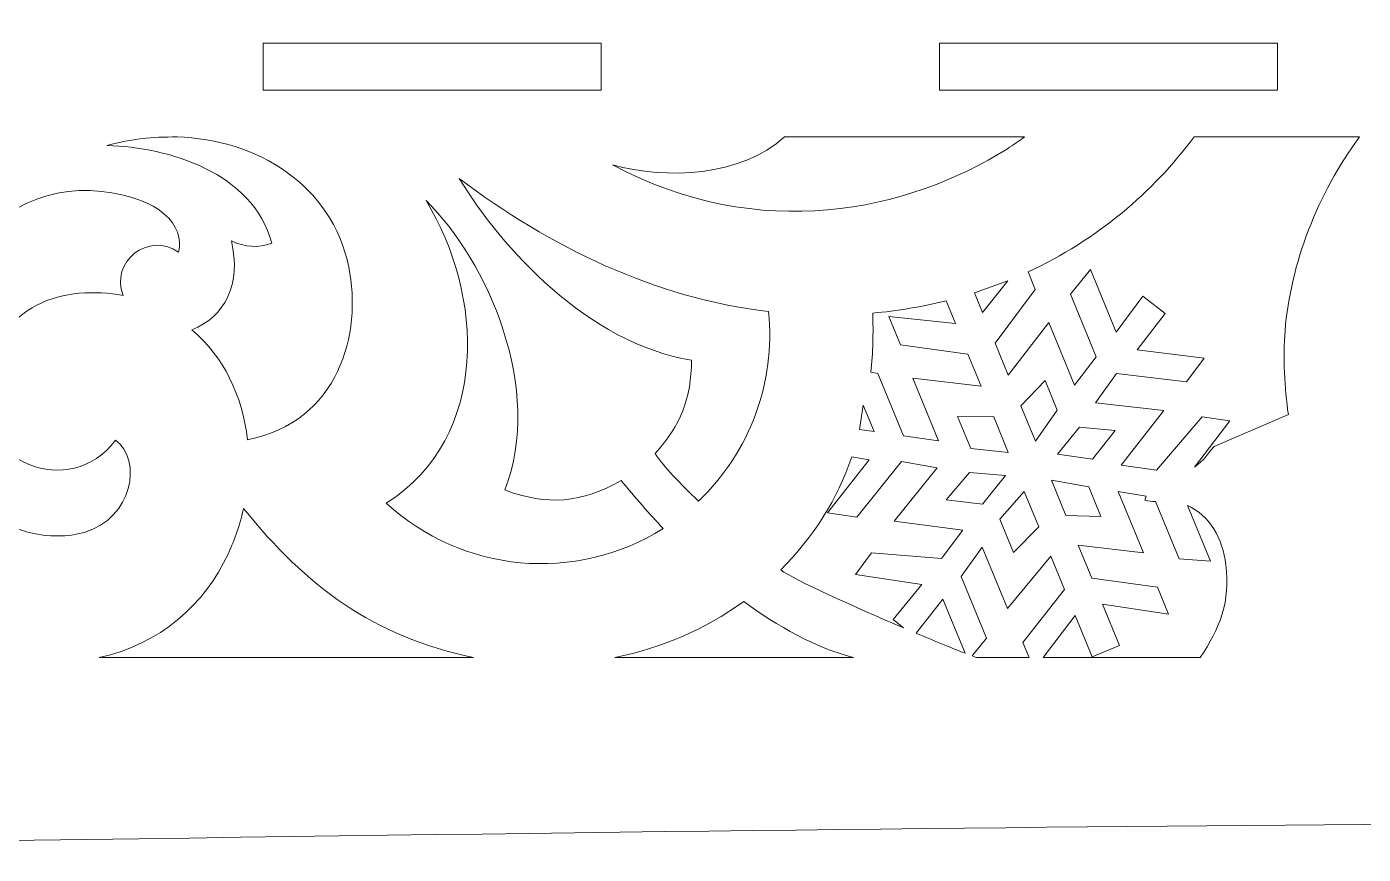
# Model space of a CAD drawing. Header units: centimetres. Extents: x -26.8 to 35.6, y -16.5 to 21.6.
# Drawn here: x 14.44 to 22.99, y -16.5 to -11.21 of the extents above; entities that cross this region are included whole.
import ezdxf

# ---------------------------------------------------------------- set-up
doc = ezdxf.new("R2010")
doc.units = ezdxf.units.CM
doc.header["$MEASUREMENT"] = 0
doc.layers.add('layer 1', color=7, linetype='Continuous')

msp = doc.modelspace()

# ---------------------------------------------------------------- linework, layer by layer
at = {"layer": 'layer 1', "color": 142, "lineweight": 9}
for points, knots in [([(4.84642, -4.8009), (4.84642, -4.8009), (4.84642, -5.23277), (4.84642, -5.23277), (4.84642, -5.23277), (4.1552, -5.89068), (3.75443, -6.55024), (3.58727, -7.25544), (3.58727, -7.25544), (3.35463, -8.23695), (3.58374, -9.24849), (4.11962, -10.42192), (4.11962, -10.42192), (4.17971, -10.55349), (4.2239, -10.67525), (4.25414, -10.78747), (4.25414, -10.78747), (4.25414, -10.78747), (4.10027, -10.98792), (4.10027, -10.98792), (4.10027, -10.98792), (4.10027, -10.98792), (3.92292, -11.0145), (3.92292, -11.0145), (3.92292, -11.0145), (3.92292, -11.0145), (4.08626, -10.7936), (4.08626, -10.7936), (4.08626, -10.7936), (4.08626, -10.7936), (4.01551, -10.73665), (4.01551, -10.73665), (4.01551, -10.73665), (4.01551, -10.73665), (3.79522, -11.0283), (3.79522, -11.0283), (3.79522, -11.0283), (3.76733, -10.96115), (3.75592, -10.92126), (3.66855, -10.86507), (3.66855, -10.86507), (3.66855, -10.86507), (4.00325, -10.72605), (4.00325, -10.72605), (4.00325, -10.72605), (4.00325, -10.72605), (3.96989, -10.64571), (3.96989, -10.64571), (3.96989, -10.64571), (3.96989, -10.64571), (3.71747, -10.74663), (3.71747, -10.74663), (3.71747, -10.74663), (3.71747, -10.74663), (3.78791, -10.5761), (3.78791, -10.5761), (3.78791, -10.5761), (3.78791, -10.5761), (4.04228, -10.47044), (4.04228, -10.47044), (4.04228, -10.47044), (4.04228, -10.47044), (4.00223, -10.39289), (4.00223, -10.39289), (4.00223, -10.39289), (4.00223, -10.39289), (3.83683, -10.45767), (3.83683, -10.45767), (3.83683, -10.45767), (3.83683, -10.45767), (3.89162, -10.32502), (3.89162, -10.32502), (3.89162, -10.32502), (3.89162, -10.32502), (3.81109, -10.29176), (3.81109, -10.29176), (3.81109, -10.29176), (3.81109, -10.29176), (3.75629, -10.4244), (3.75629, -10.4244), (3.75629, -10.4244), (3.75629, -10.4244), (3.68483, -10.26179), (3.68483, -10.26179), (3.68483, -10.26179), (3.68483, -10.26179), (3.60172, -10.28846), (3.60172, -10.28846), (3.60172, -10.28846), (3.60172, -10.28846), (3.70738, -10.54283), (3.70738, -10.54283), (3.70738, -10.54283), (3.70738, -10.54283), (3.63694, -10.71337), (3.63694, -10.71337), (3.63694, -10.71337), (3.63694, -10.71337), (3.52932, -10.46374), (3.52932, -10.46374), (3.52932, -10.46374), (3.52932, -10.46374), (3.449, -10.4971), (3.449, -10.4971), (3.449, -10.4971), (3.449, -10.4971), (3.58802, -10.8318), (3.58802, -10.8318), (3.58802, -10.8318), (3.58802, -10.8318), (3.57185, -10.83067), (3.57185, -10.83067), (3.57185, -10.83067), (3.50793, -10.81536), (3.44501, -10.82449), (3.38308, -10.85807), (3.38308, -10.85807), (3.38308, -10.85807), (3.42809, -10.49401), (3.42809, -10.49401), (3.42809, -10.49401), (3.42809, -10.49401), (3.33777, -10.48443), (3.33777, -10.48443), (3.33777, -10.48443), (3.33777, -10.48443), (3.30233, -10.75817), (3.30233, -10.75817), (3.30233, -10.75817), (3.30233, -10.75817), (3.1907, -10.61223), (3.1907, -10.61223), (3.1907, -10.61223), (3.1907, -10.61223), (3.23087, -10.34046), (3.23087, -10.34046), (3.23087, -10.34046), (3.23087, -10.34046), (3.14251, -10.32615), (3.14251, -10.32615), (3.14251, -10.32615), (3.14251, -10.32615), (3.11666, -10.50957), (3.11666, -10.50957), (3.11666, -10.50957), (3.11666, -10.50957), (3.02563, -10.39432), (3.02563, -10.39432), (3.02563, -10.39432), (3.02563, -10.39432), (2.95838, -10.44972), (2.95838, -10.44972), (2.95838, -10.44972), (2.95838, -10.44972), (3.04467, -10.563), (3.04467, -10.563), (3.04467, -10.563), (3.04467, -10.563), (2.86126, -10.53717), (2.86126, -10.53717), (2.86126, -10.53717), (2.86126, -10.53717), (2.85642, -10.62943), (2.85642, -10.62943), (2.85642, -10.62943), (2.85642, -10.62943), (3.11872, -10.66568), (3.11872, -10.66568), (3.11872, -10.66568), (3.11872, -10.66568), (3.23705, -10.80884), (3.23705, -10.80884), (3.23705, -10.80884), (3.23705, -10.80884), (2.96137, -10.77814), (2.96137, -10.77814), (2.96137, -10.77814), (2.96137, -10.77814), (2.95373, -10.86372), (2.95373, -10.86372), (2.95373, -10.86372), (2.95373, -10.86372), (3.31109, -10.91151), (3.31109, -10.91151), (3.31109, -10.91151), (3.29802, -10.94313), (3.26762, -10.95003), (3.25301, -10.99843), (3.25301, -10.99843), (3.25301, -10.99843), (3.23282, -11.101), (3.23282, -11.101), (3.23282, -11.101), (3.23282, -11.101), (2.94591, -10.88268), (2.94591, -10.88268), (2.94591, -10.88268), (2.94591, -10.88268), (2.88896, -10.95342), (2.88896, -10.95342), (2.88896, -10.95342), (2.88896, -10.95342), (3.1079, -11.12149), (3.1079, -11.12149), (3.1079, -11.12149), (3.1079, -11.12149), (2.92109, -11.14415), (2.92109, -11.14415), (2.92109, -11.14415), (2.92109, -11.14415), (2.71163, -10.97999), (2.71163, -10.97999), (2.71163, -10.97999), (2.71163, -10.97999), (2.64993, -11.04878), (2.64993, -11.04878), (2.64993, -11.04878), (2.64993, -11.04878), (2.79617, -11.16464), (2.79617, -11.16464), (2.79617, -11.16464), (2.79617, -11.16464), (2.65703, -11.17926), (2.65703, -11.17926), (2.65703, -11.17926), (2.65703, -11.17926), (2.66363, -11.27071), (2.66363, -11.27071), (2.66363, -11.27071), (2.66363, -11.27071), (2.80946, -11.25332), (2.80946, -11.25332), (2.80946, -11.25332), (2.80946, -11.25332), (2.70029, -11.39676), (2.70029, -11.39676), (2.70029, -11.39676), (2.70029, -11.39676), (2.773, -11.44898), (2.773, -11.44898), (2.773, -11.44898), (2.773, -11.44898), (2.93437, -11.23281), (2.93437, -11.23281), (2.93437, -11.23281), (2.93437, -11.23281), (3.11645, -11.20821), (3.11645, -11.20821), (3.11645, -11.20821), (3.11645, -11.20821), (2.94839, -11.42715), (2.94839, -11.42715), (2.94839, -11.42715), (2.94839, -11.42715), (3.02108, -11.47936), (3.02108, -11.47936), (3.02108, -11.47936), (3.02108, -11.47936), (3.24693, -11.2011), (3.24693, -11.2011), (3.24693, -11.2011), (3.26711, -11.26859), (3.30841, -11.32077), (3.37082, -11.35764), (3.37082, -11.35764), (3.37082, -11.35764), (3.03612, -11.49666), (3.03612, -11.49666), (3.03612, -11.49666), (3.03612, -11.49666), (3.07145, -11.57225), (3.07145, -11.57225), (3.07145, -11.57225), (3.07145, -11.57225), (3.32386, -11.47133), (3.32386, -11.47133), (3.32386, -11.47133), (3.32386, -11.47133), (3.25341, -11.64188), (3.25341, -11.64188), (3.25341, -11.64188), (3.25341, -11.64188), (2.9997, -11.74596), (2.9997, -11.74596), (2.9997, -11.74596), (2.9997, -11.74596), (3.03584, -11.8269), (3.03584, -11.8269), (3.03584, -11.8269), (2.96998, -11.79882), (2.90871, -11.76319), (2.85409, -11.72001), (2.85409, -11.72001), (2.66264, -11.56872), (2.55992, -11.29032), (2.66483, -10.87378), (2.66483, -10.87378), (2.87764, -10.02887), (2.61896, -9.18528), (2.05139, -8.56407), (2.05139, -8.56407), (1.53584, -7.99979), (0.74898, -7.61266), (-0.02704, -7.71999), (-0.02704, -7.71999), (-1.76756, -7.96071), (-2.49136, -9.41636), (-2.28879, -11.06447), (-2.28879, -11.06447), (-2.25303, -11.35541), (-2.18869, -11.65354), (-2.09713, -11.95297), (-2.09713, -11.95297), (-2.53066, -12.02925), (-2.93147, -12.29967), (-3.09073, -12.78345), (-3.09073, -12.78345), (-3.17917, -13.05393), (-3.14464, -13.42868), (-2.89771, -13.67296), (-2.89771, -13.67296), (-2.69338, -13.84765), (-2.44156, -13.86374), (-2.24408, -13.67296), (-2.24408, -13.67296), (-2.02462, -13.4463), (-2.19974, -13.05393), (-2.50488, -13.09245), (-2.50488, -13.09245), (-2.57292, -12.86175), (-2.41921, -12.74391), (-2.20175, -12.72278), (-2.20175, -12.72278), (-2.01841, -12.7072), (-1.78934, -12.84021), (-1.54444, -13.2216), (-1.54444, -13.2216), (-1.51234, -13.27746), (-1.47937, -13.33235), (-1.44574, -13.38729), (-1.44574, -13.38729), (-0.60531, -14.74457), (0.68234, -15.54025), (2.88113, -15.97827), (2.88113, -15.97827), (5.1754, -16.43532), (8.50024, -16.4997), (13.44697, -16.42566), (13.44697, -16.42566), (21.028, -16.31219), (24.83377, -16.28059), (30.88033, -16.28059), (30.88033, -16.28059), (31.15996, -16.28059), (31.41601, -16.22653), (31.64716, -16.12902), (31.64716, -16.12902), (31.64716, -16.12902), (31.73483, -16.12921), (31.73483, -16.12921), (31.73483, -16.12921), (31.73483, -16.11726), (31.74025, -16.10121), (31.75049, -16.08167), (31.75049, -16.08167), (32.28825, -15.81606), (32.68076, -15.30851), (32.90928, -14.70667), (32.90928, -14.70667), (33.50025, -13.15028), (32.95017, -10.94482), (30.95821, -10.80927), (30.95821, -10.80927), (30.08332, -10.74975), (29.64519, -10.92348), (29.22143, -11.13954), (29.22143, -11.13954), (29.22143, -11.13954), (29.22143, -7.15337), (29.22143, -7.15337), (29.22143, -7.15337), (30.33227, -7.18737), (31.56461, -6.38024), (31.99576, -5.46758), (31.99576, -5.46758), (32.42334, -4.56247), (32.36706, -3.33358), (32.09557, -2.36317), (32.09557, -2.36317), (32.21422, -2.40063), (32.33872, -2.42079), (32.46535, -2.42509), (32.46535, -2.42509), (33.21542, -2.48088), (33.83092, -2.02147), (34.14797, -1.39612), (34.14797, -1.39612), (34.6396, -0.42645), (34.2439, 0.99315), (33.48503, 1.68193), (33.48503, 1.68193), (33.44617, 1.71636), (33.40682, 1.74798), (33.36684, 1.77771), (33.36684, 1.77771), (33.23649, 1.88685), (33.0941, 1.98201), (32.94236, 2.05569), (32.94236, 2.05569), (32.17844, 2.43216), (31.14628, 2.36916), (30.33137, 1.8756), (30.33137, 1.8756), (29.51665, 1.38234), (28.92137, 0.45717), (28.58218, -0.40301), (28.58218, -0.40301), (28.24358, -1.26214), (28.16539, -2.05898), (27.98459, -2.68068), (27.98459, -2.68068), (27.80308, -3.30373), (27.52399, -3.75035), (27.20112, -3.99531), (27.20112, -3.99531), (26.93122, -4.20515), (26.63365, -4.26861), (26.4139, -4.1111), (26.4139, -4.1111), (26.4139, -4.1111), (26.41396, -4.11099), (26.41396, -4.11099), (26.41396, -4.11099), (26.64406, -3.67954), (26.34985, -3.38979), (26.05813, -3.41922), (26.05813, -3.41922), (24.93722, -3.30258), (23.26552, -6.41525), (22.16064, -7.07092), (22.16064, -7.07092), (21.04657, -7.73205), (20.59367, -7.80062), (19.5238, -7.27824), (19.5238, -7.27824), (20.04965, -7.41164), (20.83328, -7.32839), (21.0028, -6.74997), (21.0028, -6.74997), (20.86407, -6.70728), (20.73121, -6.69367), (20.58693, -6.70728), (20.58693, -6.70728), (20.84588, -6.44769), (20.95264, -6.07724), (20.82184, -5.74948), (20.82184, -5.74948), (20.72785, -5.51394), (20.60211, -5.46087), (20.44587, -5.40665), (20.44587, -5.40665), (19.88203, -5.21101), (19.70006, -6.06537), (20.30275, -6.07364), (20.30275, -6.07364), (20.31653, -6.2999), (20.15375, -6.49359), (19.90626, -6.60726), (19.90626, -6.60726), (19.61416, -6.74571), (19.20769, -6.76972), (18.72524, -6.64992), (18.72524, -6.64992), (18.244, -6.53014), (17.68969, -6.26334), (16.98849, -6.16329), (16.98849, -6.16329), (16.37581, -6.07599), (15.65131, -6.11244), (15.04132, -6.38903), (15.04132, -6.38903), (15.04132, -6.38903), (15.04104, -6.38912), (15.04104, -6.38912), (15.04104, -6.38912), (14.4297, -6.58739), (13.15729, -7.25176), (12.28644, -7.07786), (12.28644, -7.07786), (11.25346, -6.86925), (10.03063, -6.16289), (9.36955, -4.73433), (9.36955, -4.73433), (9.78798, -5.3146), (10.62529, -5.90068), (11.23121, -5.47378), (11.23121, -5.47378), (11.12651, -5.31328), (11.00556, -5.18654), (10.85269, -5.07692), (10.85269, -5.07692), (11.3053, -5.04129), (11.69161, -4.76636), (11.81078, -4.33098), (11.81078, -4.33098), (11.89642, -4.01807), (11.81242, -3.85839), (11.69917, -3.6716), (11.69917, -3.6716), (11.29042, -2.99746), (10.46302, -3.68635), (11.0522, -4.20852), (11.0522, -4.20852), (10.89433, -4.44382), (10.58669, -4.49637), (10.25601, -4.39758), (10.25601, -4.39758), (9.86248, -4.28526), (9.44267, -3.96232), (9.05683, -3.4325), (9.05683, -3.4325), (8.67215, -2.90373), (8.32673, -2.16738), (7.70978, -1.47051), (7.70978, -1.47051), (7.09192, -0.77286), (6.20579, -0.11046), (5.25514, 0.05294), (5.25514, 0.05294), (4.3042, 0.21654), (3.29039, -0.11676), (2.68355, -0.77025), (2.68355, -0.77025), (2.10118, -1.39032), (1.79369, -2.16375), (2.05817, -3.37631), (2.05817, -3.37631), (2.32264, -4.58888), (3.27386, -5.41633), (4.66181, -4.89658), (4.66181, -4.89658), (4.72564, -4.86875), (4.78738, -4.83685), (4.84642, -4.8009)], [0, 0, 0, 0, 0.0072993, 0.0072993, 0.0072993, 0.0072993, 0.0145985, 0.0145985, 0.0145985, 0.0145985, 0.0218978, 0.0218978, 0.0218978, 0.0218978, 0.0291971, 0.0291971, 0.0291971, 0.0291971, 0.0364964, 0.0364964, 0.0364964, 0.0364964, 0.0437956, 0.0437956, 0.0437956, 0.0437956, 0.0510949, 0.0510949, 0.0510949, 0.0510949, 0.0583942, 0.0583942, 0.0583942, 0.0583942, 0.0656934, 0.0656934, 0.0656934, 0.0656934, 0.0729927, 0.0729927, 0.0729927, 0.0729927, 0.080292, 0.080292, 0.080292, 0.080292, 0.0875912, 0.0875912, 0.0875912, 0.0875912, 0.0948905, 0.0948905, 0.0948905, 0.0948905, 0.1021898, 0.1021898, 0.1021898, 0.1021898, 0.1094891, 0.1094891, 0.1094891, 0.1094891, 0.1167883, 0.1167883, 0.1167883, 0.1167883, 0.1240876, 0.1240876, 0.1240876, 0.1240876, 0.1313869, 0.1313869, 0.1313869, 0.1313869, 0.1386861, 0.1386861, 0.1386861, 0.1386861, 0.1459854, 0.1459854, 0.1459854, 0.1459854, 0.1532847, 0.1532847, 0.1532847, 0.1532847, 0.1605839, 0.1605839, 0.1605839, 0.1605839, 0.1678832, 0.1678832, 0.1678832, 0.1678832, 0.1751825, 0.1751825, 0.1751825, 0.1751825, 0.1824818, 0.1824818, 0.1824818, 0.1824818, 0.189781, 0.189781, 0.189781, 0.189781, 0.1970803, 0.1970803, 0.1970803, 0.1970803, 0.2043796, 0.2043796, 0.2043796, 0.2043796, 0.2116788, 0.2116788, 0.2116788, 0.2116788, 0.2189781, 0.2189781, 0.2189781, 0.2189781, 0.2262774, 0.2262774, 0.2262774, 0.2262774, 0.2335766, 0.2335766, 0.2335766, 0.2335766, 0.2408759, 0.2408759, 0.2408759, 0.2408759, 0.2481752, 0.2481752, 0.2481752, 0.2481752, 0.2554745, 0.2554745, 0.2554745, 0.2554745, 0.2627737, 0.2627737, 0.2627737, 0.2627737, 0.270073, 0.270073, 0.270073, 0.270073, 0.2773723, 0.2773723, 0.2773723, 0.2773723, 0.2846715, 0.2846715, 0.2846715, 0.2846715, 0.2919708, 0.2919708, 0.2919708, 0.2919708, 0.2992701, 0.2992701, 0.2992701, 0.2992701, 0.3065693, 0.3065693, 0.3065693, 0.3065693, 0.3138686, 0.3138686, 0.3138686, 0.3138686, 0.3211679, 0.3211679, 0.3211679, 0.3211679, 0.3284672, 0.3284672, 0.3284672, 0.3284672, 0.3357664, 0.3357664, 0.3357664, 0.3357664, 0.3430657, 0.3430657, 0.3430657, 0.3430657, 0.350365, 0.350365, 0.350365, 0.350365, 0.3576642, 0.3576642, 0.3576642, 0.3576642, 0.3649635, 0.3649635, 0.3649635, 0.3649635, 0.3722628, 0.3722628, 0.3722628, 0.3722628, 0.379562, 0.379562, 0.379562, 0.379562, 0.3868613, 0.3868613, 0.3868613, 0.3868613, 0.3941606, 0.3941606, 0.3941606, 0.3941606, 0.4014599, 0.4014599, 0.4014599, 0.4014599, 0.4087591, 0.4087591, 0.4087591, 0.4087591, 0.4160584, 0.4160584, 0.4160584, 0.4160584, 0.4233577, 0.4233577, 0.4233577, 0.4233577, 0.4306569, 0.4306569, 0.4306569, 0.4306569, 0.4379562, 0.4379562, 0.4379562, 0.4379562, 0.4452555, 0.4452555, 0.4452555, 0.4452555, 0.4525547, 0.4525547, 0.4525547, 0.4525547, 0.459854, 0.459854, 0.459854, 0.459854, 0.4671533, 0.4671533, 0.4671533, 0.4671533, 0.4744526, 0.4744526, 0.4744526, 0.4744526, 0.4817518, 0.4817518, 0.4817518, 0.4817518, 0.4890511, 0.4890511, 0.4890511, 0.4890511, 0.4963504, 0.4963504, 0.4963504, 0.4963504, 0.5036496, 0.5036496, 0.5036496, 0.5036496, 0.5109489, 0.5109489, 0.5109489, 0.5109489, 0.5182482, 0.5182482, 0.5182482, 0.5182482, 0.5255474, 0.5255474, 0.5255474, 0.5255474, 0.5328467, 0.5328467, 0.5328467, 0.5328467, 0.540146, 0.540146, 0.540146, 0.540146, 0.5474453, 0.5474453, 0.5474453, 0.5474453, 0.5547445, 0.5547445, 0.5547445, 0.5547445, 0.5620438, 0.5620438, 0.5620438, 0.5620438, 0.5693431, 0.5693431, 0.5693431, 0.5693431, 0.5766423, 0.5766423, 0.5766423, 0.5766423, 0.5839416, 0.5839416, 0.5839416, 0.5839416, 0.5912409, 0.5912409, 0.5912409, 0.5912409, 0.5985401, 0.5985401, 0.5985401, 0.5985401, 0.6058394, 0.6058394, 0.6058394, 0.6058394, 0.6131387, 0.6131387, 0.6131387, 0.6131387, 0.620438, 0.620438, 0.620438, 0.620438, 0.6277372, 0.6277372, 0.6277372, 0.6277372, 0.6350365, 0.6350365, 0.6350365, 0.6350365, 0.6423358, 0.6423358, 0.6423358, 0.6423358, 0.649635, 0.649635, 0.649635, 0.649635, 0.6569343, 0.6569343, 0.6569343, 0.6569343, 0.6642336, 0.6642336, 0.6642336, 0.6642336, 0.6715328, 0.6715328, 0.6715328, 0.6715328, 0.6788321, 0.6788321, 0.6788321, 0.6788321, 0.6861314, 0.6861314, 0.6861314, 0.6861314, 0.6934307, 0.6934307, 0.6934307, 0.6934307, 0.7007299, 0.7007299, 0.7007299, 0.7007299, 0.7080292, 0.7080292, 0.7080292, 0.7080292, 0.7153285, 0.7153285, 0.7153285, 0.7153285, 0.7226277, 0.7226277, 0.7226277, 0.7226277, 0.729927, 0.729927, 0.729927, 0.729927, 0.7372263, 0.7372263, 0.7372263, 0.7372263, 0.7445255, 0.7445255, 0.7445255, 0.7445255, 0.7518248, 0.7518248, 0.7518248, 0.7518248, 0.7591241, 0.7591241, 0.7591241, 0.7591241, 0.7664234, 0.7664234, 0.7664234, 0.7664234, 0.7737226, 0.7737226, 0.7737226, 0.7737226, 0.7810219, 0.7810219, 0.7810219, 0.7810219, 0.7883212, 0.7883212, 0.7883212, 0.7883212, 0.7956204, 0.7956204, 0.7956204, 0.7956204, 0.8029197, 0.8029197, 0.8029197, 0.8029197, 0.810219, 0.810219, 0.810219, 0.810219, 0.8175182, 0.8175182, 0.8175182, 0.8175182, 0.8248175, 0.8248175, 0.8248175, 0.8248175, 0.8321168, 0.8321168, 0.8321168, 0.8321168, 0.8394161, 0.8394161, 0.8394161, 0.8394161, 0.8467153, 0.8467153, 0.8467153, 0.8467153, 0.8540146, 0.8540146, 0.8540146, 0.8540146, 0.8613139, 0.8613139, 0.8613139, 0.8613139, 0.8686131, 0.8686131, 0.8686131, 0.8686131, 0.8759124, 0.8759124, 0.8759124, 0.8759124, 0.8832117, 0.8832117, 0.8832117, 0.8832117, 0.8905109, 0.8905109, 0.8905109, 0.8905109, 0.8978102, 0.8978102, 0.8978102, 0.8978102, 0.9051095, 0.9051095, 0.9051095, 0.9051095, 0.9124088, 0.9124088, 0.9124088, 0.9124088, 0.919708, 0.919708, 0.919708, 0.919708, 0.9270073, 0.9270073, 0.9270073, 0.9270073, 0.9343066, 0.9343066, 0.9343066, 0.9343066, 0.9416058, 0.9416058, 0.9416058, 0.9416058, 0.9489051, 0.9489051, 0.9489051, 0.9489051, 0.9562044, 0.9562044, 0.9562044, 0.9562044, 0.9635036, 0.9635036, 0.9635036, 0.9635036, 0.9708029, 0.9708029, 0.9708029, 0.9708029, 0.9781022, 0.9781022, 0.9781022, 0.9781022, 0.9854015, 0.9854015, 0.9854015, 0.9854015, 1, 1, 1, 1]), ([(18.11461, -11.31333), (18.11461, -11.31333), (16.98441, -11.31333), (16.98441, -11.31333), (16.98441, -11.31333), (16.98441, -11.31333), (15.95325, -11.31333), (15.95325, -11.31333), (15.95325, -11.31333), (15.95325, -11.31333), (15.95325, -11.61333), (15.95325, -11.61333), (15.95325, -11.61333), (15.95325, -11.61333), (18.11461, -11.61333), (18.11461, -11.61333), (18.11461, -11.61333), (18.11461, -11.61333), (18.11461, -11.31333), (18.11461, -11.31333)], [0, 0, 0, 0, 0.1666667, 0.1666667, 0.1666667, 0.1666667, 0.3333333, 0.3333333, 0.3333333, 0.3333333, 0.5, 0.5, 0.5, 0.5, 0.6666667, 0.6666667, 0.6666667, 0.6666667, 1, 1, 1, 1]), ([(22.43734, -11.31333), (22.43734, -11.31333), (22.17991, -11.31333), (22.17991, -11.31333), (22.17991, -11.31333), (22.17991, -11.31333), (21.35888, -11.31333), (21.35888, -11.31333), (21.35888, -11.31333), (21.35888, -11.31333), (20.27598, -11.31333), (20.27598, -11.31333), (20.27598, -11.31333), (20.27598, -11.31333), (20.27598, -11.61333), (20.27598, -11.61333), (20.27598, -11.61333), (20.27598, -11.61333), (22.43734, -11.61333), (22.43734, -11.61333), (22.43734, -11.61333), (22.43734, -11.61333), (22.43734, -11.31333), (22.43734, -11.31333)], [0, 0, 0, 0, 0.1428571, 0.1428571, 0.1428571, 0.1428571, 0.2857143, 0.2857143, 0.2857143, 0.2857143, 0.4285714, 0.4285714, 0.4285714, 0.4285714, 0.5714286, 0.5714286, 0.5714286, 0.5714286, 0.7142857, 0.7142857, 0.7142857, 0.7142857, 1, 1, 1, 1]), ([(15.40279, -11.91333), (15.23807, -11.91333), (15.11977, -11.92293), (14.95427, -11.9673), (14.95427, -11.9673), (15.34951, -11.98044), (15.88355, -12.13733), (16.0084, -12.59335), (16.0084, -12.59335), (15.91578, -12.62451), (15.83814, -12.61833), (15.7494, -12.57816), (15.7494, -12.57816), (15.81492, -12.85202), (15.70915, -13.0643), (15.49656, -13.14572), (15.49656, -13.14572), (15.70033, -13.32101), (15.81935, -13.56112), (15.85232, -13.84931), (15.85232, -13.84931), (16.43668, -13.73543), (16.5868, -13.16682), (16.50012, -12.74613), (16.50012, -12.74613), (16.38992, -12.21626), (15.91051, -11.92686), (15.40279, -11.91333)], [0, 0, 0, 0, 0.125, 0.125, 0.125, 0.125, 0.25, 0.25, 0.25, 0.25, 0.375, 0.375, 0.375, 0.375, 0.5, 0.5, 0.5, 0.5, 0.625, 0.625, 0.625, 0.625, 0.75, 0.75, 0.75, 0.75, 1, 1, 1, 1]), ([(20.82045, -11.91333), (20.82045, -11.91333), (19.28619, -11.91333), (19.28619, -11.91333), (19.28619, -11.91333), (19.00786, -12.16645), (18.53263, -12.1877), (18.18526, -12.09096), (18.18526, -12.09096), (19.1264, -12.59541), (20.07167, -12.39007), (20.71069, -11.98842), (20.71069, -11.98842), (20.74888, -11.9643), (20.78539, -11.93922), (20.82045, -11.91333)], [0, 0, 0, 0, 0.2, 0.2, 0.2, 0.2, 0.4, 0.4, 0.4, 0.4, 0.6, 0.6, 0.6, 0.6, 1, 1, 1, 1]), ([(22.96123, -11.91333), (22.96123, -11.91333), (21.904, -11.91333), (21.904, -11.91333), (21.904, -11.91333), (21.64227, -12.26628), (21.28673, -12.5705), (20.84305, -12.77644), (20.84305, -12.77644), (20.84305, -12.77644), (20.8889, -12.8881), (20.8889, -12.8881), (20.8889, -12.8881), (20.8889, -12.8881), (20.63274, -13.23163), (20.63274, -13.23163), (20.63274, -13.23163), (20.63274, -13.23163), (20.71648, -13.43556), (20.71648, -13.43556), (20.71648, -13.43556), (20.71648, -13.43556), (20.97575, -13.09962), (20.97575, -13.09962), (20.97575, -13.09962), (20.97575, -13.09962), (21.14012, -13.49994), (21.14012, -13.49994), (21.14012, -13.49994), (21.14012, -13.49994), (21.27798, -13.31976), (21.27798, -13.31976), (21.27798, -13.31976), (21.27798, -13.31976), (21.11361, -12.91944), (21.11361, -12.91944), (21.11361, -12.91944), (21.11361, -12.91944), (21.24257, -12.76056), (21.24257, -12.76056), (21.24257, -12.76056), (21.24257, -12.76056), (21.40695, -13.16088), (21.40695, -13.16088), (21.40695, -13.16088), (21.40695, -13.16088), (21.57772, -12.93189), (21.57772, -12.93189), (21.57772, -12.93189), (21.57772, -12.93189), (21.71975, -13.04129), (21.71975, -13.04129), (21.71975, -13.04129), (21.71975, -13.04129), (21.54141, -13.27339), (21.54141, -13.27339), (21.54141, -13.27339), (21.54141, -13.27339), (21.96951, -13.32711), (21.96951, -13.32711), (21.96951, -13.32711), (21.96951, -13.32711), (21.85565, -13.47979), (21.85565, -13.47979), (21.85565, -13.47979), (21.85565, -13.47979), (21.40935, -13.4247), (21.40935, -13.4247), (21.40935, -13.4247), (21.40935, -13.4247), (21.27458, -13.61245), (21.27458, -13.61245), (21.27458, -13.61245), (21.27458, -13.61245), (21.71024, -13.66307), (21.71024, -13.66307), (21.71024, -13.66307), (21.71024, -13.66307), (21.43896, -14.01278), (21.43896, -14.01278), (21.43896, -14.01278), (21.43896, -14.01278), (21.66366, -14.04409), (21.66366, -14.04409), (21.66366, -14.04409), (21.66366, -14.04409), (21.95624, -13.7033), (21.95624, -13.7033), (21.95624, -13.7033), (21.95624, -13.7033), (22.13389, -13.72746), (22.13389, -13.72746), (22.13389, -13.72746), (22.13389, -13.72746), (21.90791, -14.02444), (21.90791, -14.02444), (21.90791, -14.02444), (21.97807, -13.96656), (21.97082, -13.96629), (22.03243, -13.89162), (22.03243, -13.89162), (22.03243, -13.89162), (22.03389, -13.89254), (22.03389, -13.89254), (22.03389, -13.89254), (22.03389, -13.89254), (22.50718, -13.68727), (22.50718, -13.68727), (22.50718, -13.68727), (22.48319, -13.5203), (22.47206, -13.31964), (22.48601, -13.15369), (22.48601, -13.15369), (22.52147, -12.71922), (22.69465, -12.27757), (22.96123, -11.91333)], [0, 0, 0, 0, 0.0333333, 0.0333333, 0.0333333, 0.0333333, 0.0666667, 0.0666667, 0.0666667, 0.0666667, 0.1, 0.1, 0.1, 0.1, 0.1333333, 0.1333333, 0.1333333, 0.1333333, 0.1666667, 0.1666667, 0.1666667, 0.1666667, 0.2, 0.2, 0.2, 0.2, 0.2333333, 0.2333333, 0.2333333, 0.2333333, 0.2666667, 0.2666667, 0.2666667, 0.2666667, 0.3, 0.3, 0.3, 0.3, 0.3333333, 0.3333333, 0.3333333, 0.3333333, 0.3666667, 0.3666667, 0.3666667, 0.3666667, 0.4, 0.4, 0.4, 0.4, 0.4333333, 0.4333333, 0.4333333, 0.4333333, 0.4666667, 0.4666667, 0.4666667, 0.4666667, 0.5, 0.5, 0.5, 0.5, 0.5333333, 0.5333333, 0.5333333, 0.5333333, 0.5666667, 0.5666667, 0.5666667, 0.5666667, 0.6, 0.6, 0.6, 0.6, 0.6333333, 0.6333333, 0.6333333, 0.6333333, 0.6666667, 0.6666667, 0.6666667, 0.6666667, 0.7, 0.7, 0.7, 0.7, 0.7333333, 0.7333333, 0.7333333, 0.7333333, 0.7666667, 0.7666667, 0.7666667, 0.7666667, 0.8, 0.8, 0.8, 0.8, 0.8333333, 0.8333333, 0.8333333, 0.8333333, 0.8666667, 0.8666667, 0.8666667, 0.8666667, 0.9, 0.9, 0.9, 0.9, 0.9333333, 0.9333333, 0.9333333, 0.9333333, 1, 1, 1, 1]), ([(14.00413, -12.7693), (14.16835, -12.42097), (14.53664, -12.21804), (14.91919, -12.26127), (14.91919, -12.26127), (15.28888, -12.30145), (15.45531, -12.47742), (15.41092, -12.64952), (15.41092, -12.64952), (15.22129, -12.5158), (14.97157, -12.71109), (15.05721, -12.9275), (15.05721, -12.9275), (14.69704, -12.85845), (14.2438, -12.96469), (14.16822, -13.51104), (14.16822, -13.51104), (14.10294, -13.99204), (14.72261, -14.24169), (15.00871, -13.85138), (15.00871, -13.85138), (15.18166, -13.97905), (15.11908, -14.3514), (14.80723, -14.44185), (14.80723, -14.44185), (14.60782, -14.50035), (14.29023, -14.45218), (14.08978, -14.22159), (14.08978, -14.22159), (13.786, -13.87558), (13.77997, -13.23872), (14.00413, -12.7693)], [0, 0, 0, 0, 0.1111111, 0.1111111, 0.1111111, 0.1111111, 0.2222222, 0.2222222, 0.2222222, 0.2222222, 0.3333333, 0.3333333, 0.3333333, 0.3333333, 0.4444444, 0.4444444, 0.4444444, 0.4444444, 0.5555556, 0.5555556, 0.5555556, 0.5555556, 0.6666667, 0.6666667, 0.6666667, 0.6666667, 0.7777778, 0.7777778, 0.7777778, 0.7777778, 1, 1, 1, 1]), ([(17.20675, -12.17958), (17.78813, -12.61621), (18.45519, -12.94418), (19.18396, -13.03004), (19.18396, -13.03004), (19.23037, -13.48192), (19.06397, -13.93074), (18.73555, -14.24169), (18.73555, -14.24169), (18.61766, -14.1309), (18.51679, -14.0232), (18.45824, -13.93768), (18.45824, -13.93768), (18.6205, -13.76069), (18.69119, -13.58265), (18.69119, -13.34101), (18.69119, -13.34101), (18.02508, -13.23023), (17.47968, -12.62451), (17.20675, -12.17958)], [0, 0, 0, 0, 0.1666667, 0.1666667, 0.1666667, 0.1666667, 0.3333333, 0.3333333, 0.3333333, 0.3333333, 0.5, 0.5, 0.5, 0.5, 0.6666667, 0.6666667, 0.6666667, 0.6666667, 1, 1, 1, 1]), ([(16.74004, -14.25482), (17.40926, -13.82613), (17.36076, -12.91746), (16.99418, -12.32051), (16.99418, -12.32051), (17.3881, -12.70697), (17.7498, -13.52831), (17.49699, -14.17032), (17.49699, -14.17032), (17.77198, -14.27183), (17.98663, -14.25482), (18.24153, -14.10978), (18.24153, -14.10978), (18.33235, -14.22159), (18.42212, -14.32232), (18.5106, -14.41689), (18.5106, -14.41689), (17.95129, -14.76906), (17.22583, -14.70156), (16.74004, -14.25482)], [0, 0, 0, 0, 0.1666667, 0.1666667, 0.1666667, 0.1666667, 0.3333333, 0.3333333, 0.3333333, 0.3333333, 0.5, 0.5, 0.5, 0.5, 0.6666667, 0.6666667, 0.6666667, 0.6666667, 1, 1, 1, 1]), ([(20.50032, -12.90911), (20.50032, -12.90911), (20.55211, -13.03523), (20.55211, -13.03523), (20.55211, -13.03523), (20.55211, -13.03523), (20.71407, -12.8325), (20.71407, -12.8325), (20.71407, -12.8325), (20.71407, -12.8325), (20.50032, -12.90911), (20.50032, -12.90911)], [0, 0, 0, 0, 0.25, 0.25, 0.25, 0.25, 0.5, 0.5, 0.5, 0.5, 1, 1, 1, 1]), ([(19.83795, -13.41822), (19.83795, -13.41822), (19.88239, -13.42497), (19.88239, -13.42497), (19.88239, -13.42497), (19.88239, -13.42497), (20.04676, -13.82529), (20.04676, -13.82529), (20.04676, -13.82529), (20.04676, -13.82529), (20.27146, -13.85661), (20.27146, -13.85661), (20.27146, -13.85661), (20.27146, -13.85661), (20.10709, -13.45628), (20.10709, -13.45628), (20.10709, -13.45628), (20.10709, -13.45628), (20.54275, -13.5069), (20.54275, -13.5069), (20.54275, -13.5069), (20.54275, -13.5069), (20.459, -13.30296), (20.459, -13.30296), (20.459, -13.30296), (20.459, -13.30296), (20.0278, -13.24168), (20.0278, -13.24168), (20.0278, -13.24168), (20.0278, -13.24168), (19.95337, -13.06039), (19.95337, -13.06039), (19.95337, -13.06039), (19.95337, -13.06039), (20.37837, -13.10657), (20.37837, -13.10657), (20.37837, -13.10657), (20.37837, -13.10657), (20.31874, -12.96135), (20.31874, -12.96135), (20.31874, -12.96135), (20.17186, -12.99715), (20.00645, -13.02677), (19.85005, -13.03905), (19.85005, -13.03905), (19.8543, -13.16768), (19.85107, -13.29306), (19.83795, -13.41822)], [0, 0, 0, 0, 0.0769231, 0.0769231, 0.0769231, 0.0769231, 0.1538462, 0.1538462, 0.1538462, 0.1538462, 0.2307692, 0.2307692, 0.2307692, 0.2307692, 0.3076923, 0.3076923, 0.3076923, 0.3076923, 0.3846154, 0.3846154, 0.3846154, 0.3846154, 0.4615385, 0.4615385, 0.4615385, 0.4615385, 0.5384615, 0.5384615, 0.5384615, 0.5384615, 0.6153846, 0.6153846, 0.6153846, 0.6153846, 0.6923077, 0.6923077, 0.6923077, 0.6923077, 0.7692308, 0.7692308, 0.7692308, 0.7692308, 0.8461538, 0.8461538, 0.8461538, 0.8461538, 1, 1, 1, 1]), ([(20.79712, -13.63196), (20.79712, -13.63196), (20.89015, -13.85856), (20.89015, -13.85856), (20.89015, -13.85856), (20.89015, -13.85856), (21.02938, -13.66018), (21.02938, -13.66018), (21.02938, -13.66018), (21.02938, -13.66018), (20.95183, -13.47132), (20.95183, -13.47132), (20.95183, -13.47132), (20.95183, -13.47132), (20.79712, -13.63196), (20.79712, -13.63196)], [0, 0, 0, 0, 0.2, 0.2, 0.2, 0.2, 0.4, 0.4, 0.4, 0.4, 0.6, 0.6, 0.6, 0.6, 1, 1, 1, 1]), ([(19.76509, -13.78387), (19.76509, -13.78387), (19.85848, -13.7967), (19.85848, -13.7967), (19.85848, -13.7967), (19.85848, -13.7967), (19.78953, -13.62878), (19.78953, -13.62878), (19.78953, -13.62878), (19.78953, -13.62878), (19.76509, -13.78387), (19.76509, -13.78387)], [0, 0, 0, 0, 0.25, 0.25, 0.25, 0.25, 0.5, 0.5, 0.5, 0.5, 1, 1, 1, 1]), ([(20.39288, -13.70085), (20.39288, -13.70085), (20.47661, -13.90479), (20.47661, -13.90479), (20.47661, -13.90479), (20.47661, -13.90479), (20.71643, -13.9299), (20.71643, -13.9299), (20.71643, -13.9299), (20.71643, -13.9299), (20.62339, -13.7033), (20.62339, -13.7033), (20.62339, -13.7033), (20.62339, -13.7033), (20.39288, -13.70085), (20.39288, -13.70085)], [0, 0, 0, 0, 0.2, 0.2, 0.2, 0.2, 0.4, 0.4, 0.4, 0.4, 0.6, 0.6, 0.6, 0.6, 1, 1, 1, 1]), ([(21.03042, -13.9422), (21.03042, -13.9422), (21.25513, -13.97352), (21.25513, -13.97352), (21.25513, -13.97352), (21.25513, -13.97352), (21.40054, -13.79023), (21.40054, -13.79023), (21.40054, -13.79023), (21.40054, -13.79023), (21.17139, -13.76957), (21.17139, -13.76957), (21.17139, -13.76957), (21.17139, -13.76957), (21.03042, -13.9422), (21.03042, -13.9422)], [0, 0, 0, 0, 0.2, 0.2, 0.2, 0.2, 0.4, 0.4, 0.4, 0.4, 0.6, 0.6, 0.6, 0.6, 1, 1, 1, 1]), ([(20.04725, -15.05197), (20.04725, -15.05197), (19.98163, -14.99955), (19.98163, -14.99955), (19.98163, -14.99955), (19.98163, -14.99955), (20.16307, -14.775), (20.16307, -14.775), (20.16307, -14.775), (20.16307, -14.775), (19.73942, -14.71061), (19.73942, -14.71061), (19.73942, -14.71061), (19.73942, -14.71061), (19.84127, -14.5717), (19.84127, -14.5717), (19.84127, -14.5717), (19.84127, -14.5717), (20.28893, -14.60857), (20.28893, -14.60857), (20.28893, -14.60857), (20.28893, -14.60857), (20.42678, -14.42838), (20.42678, -14.42838), (20.42678, -14.42838), (20.42678, -14.42838), (19.98804, -14.37021), (19.98804, -14.37021), (19.98804, -14.37021), (19.98804, -14.37021), (20.26241, -14.02804), (20.26241, -14.02804), (20.26241, -14.02804), (20.26241, -14.02804), (20.03461, -13.98917), (20.03461, -13.98917), (20.03461, -13.98917), (20.03461, -13.98917), (19.74823, -14.34509), (19.74823, -14.34509), (19.74823, -14.34509), (19.74823, -14.34509), (19.55994, -14.31648), (19.55994, -14.31648), (19.55994, -14.31648), (19.55994, -14.31648), (19.82676, -13.97742), (19.82676, -13.97742), (19.82676, -13.97742), (19.82676, -13.97742), (19.71667, -13.959), (19.71667, -13.959), (19.71667, -13.959), (19.62068, -14.23309), (19.47754, -14.46499), (19.26161, -14.68146), (19.26161, -14.68146), (19.35369, -14.74828), (19.73003, -14.91694), (20.04725, -15.05197)], [0, 0, 0, 0, 0.0625, 0.0625, 0.0625, 0.0625, 0.125, 0.125, 0.125, 0.125, 0.1875, 0.1875, 0.1875, 0.1875, 0.25, 0.25, 0.25, 0.25, 0.3125, 0.3125, 0.3125, 0.3125, 0.375, 0.375, 0.375, 0.375, 0.4375, 0.4375, 0.4375, 0.4375, 0.5, 0.5, 0.5, 0.5, 0.5625, 0.5625, 0.5625, 0.5625, 0.625, 0.625, 0.625, 0.625, 0.6875, 0.6875, 0.6875, 0.6875, 0.75, 0.75, 0.75, 0.75, 0.8125, 0.8125, 0.8125, 0.8125, 0.875, 0.875, 0.875, 0.875, 1, 1, 1, 1]), ([(20.32039, -14.23374), (20.32039, -14.23374), (20.55265, -14.26195), (20.55265, -14.26195), (20.55265, -14.26195), (20.55265, -14.26195), (20.69807, -14.07866), (20.69807, -14.07866), (20.69807, -14.07866), (20.69807, -14.07866), (20.46891, -14.058), (20.46891, -14.058), (20.46891, -14.058), (20.46891, -14.058), (20.32039, -14.23374), (20.32039, -14.23374)], [0, 0, 0, 0, 0.2, 0.2, 0.2, 0.2, 0.4, 0.4, 0.4, 0.4, 0.6, 0.6, 0.6, 0.6, 1, 1, 1, 1]), ([(20.74954, -14.5695), (20.74954, -14.5695), (20.91182, -14.40578), (20.91182, -14.40578), (20.91182, -14.40578), (20.91182, -14.40578), (20.81878, -14.17917), (20.81878, -14.17917), (20.81878, -14.17917), (20.81878, -14.17917), (20.66271, -14.358), (20.66271, -14.358), (20.66271, -14.358), (20.66271, -14.358), (20.74954, -14.5695), (20.74954, -14.5695)], [0, 0, 0, 0, 0.2, 0.2, 0.2, 0.2, 0.4, 0.4, 0.4, 0.4, 0.6, 0.6, 0.6, 0.6, 1, 1, 1, 1]), ([(21.86213, -14.26948), (21.86213, -14.26948), (22.00864, -14.62628), (22.00864, -14.62628), (22.00864, -14.62628), (22.00864, -14.62628), (21.80833, -14.61141), (21.80833, -14.61141), (21.80833, -14.61141), (21.80833, -14.61141), (21.65757, -14.24424), (21.65757, -14.24424), (21.65757, -14.24424), (21.6351, -14.24459), (21.61231, -14.24205), (21.58884, -14.23665), (21.58884, -14.23665), (21.58884, -14.23665), (21.59779, -14.21022), (21.59779, -14.21022), (21.59779, -14.21022), (21.59779, -14.21022), (21.41925, -14.17977), (21.41925, -14.17977), (21.41925, -14.17977), (21.41925, -14.17977), (21.58054, -14.57255), (21.58054, -14.57255), (21.58054, -14.57255), (21.58054, -14.57255), (21.16309, -14.52327), (21.16309, -14.52327), (21.16309, -14.52327), (21.16309, -14.52327), (21.24993, -14.73477), (21.24993, -14.73477), (21.24993, -14.73477), (21.24993, -14.73477), (21.67048, -14.7916), (21.67048, -14.7916), (21.67048, -14.7916), (21.67048, -14.7916), (21.74181, -14.96532), (21.74181, -14.96532), (21.74181, -14.96532), (21.74181, -14.96532), (21.31816, -14.90094), (21.31816, -14.90094), (21.31816, -14.90094), (21.31816, -14.90094), (21.42672, -15.16532), (21.42672, -15.16532), (21.42672, -15.16532), (21.42672, -15.16532), (21.25298, -15.23667), (21.25298, -15.23667), (21.25298, -15.23667), (21.25298, -15.23667), (21.14443, -14.97228), (21.14443, -14.97228), (21.14443, -14.97228), (21.14443, -14.97228), (20.93915, -15.24207), (20.93915, -15.24207), (20.93915, -15.24207), (20.93915, -15.24207), (21.94399, -15.24207), (21.94399, -15.24207), (21.94399, -15.24207), (22.06989, -15.05478), (22.13749, -14.88268), (22.10833, -14.64926), (22.10833, -14.64926), (22.08703, -14.48074), (22.00327, -14.33165), (21.86213, -14.26948)], [0, 0, 0, 0, 0.05, 0.05, 0.05, 0.05, 0.1, 0.1, 0.1, 0.1, 0.15, 0.15, 0.15, 0.15, 0.2, 0.2, 0.2, 0.2, 0.25, 0.25, 0.25, 0.25, 0.3, 0.3, 0.3, 0.3, 0.35, 0.35, 0.35, 0.35, 0.4, 0.4, 0.4, 0.4, 0.45, 0.45, 0.45, 0.45, 0.5, 0.5, 0.5, 0.5, 0.55, 0.55, 0.55, 0.55, 0.6, 0.6, 0.6, 0.6, 0.65, 0.65, 0.65, 0.65, 0.7, 0.7, 0.7, 0.7, 0.75, 0.75, 0.75, 0.75, 0.8, 0.8, 0.8, 0.8, 0.85, 0.85, 0.85, 0.85, 0.9, 0.9, 0.9, 0.9, 1, 1, 1, 1]), ([(21.08556, -14.33443), (21.08556, -14.33443), (21.3085, -14.33999), (21.3085, -14.33999), (21.3085, -14.33999), (21.3085, -14.33999), (21.23097, -14.15115), (21.23097, -14.15115), (21.23097, -14.15115), (21.23097, -14.15115), (20.99251, -14.10784), (20.99251, -14.10784), (20.99251, -14.10784), (20.99251, -14.10784), (21.08556, -14.33443), (21.08556, -14.33443)], [0, 0, 0, 0, 0.2, 0.2, 0.2, 0.2, 0.4, 0.4, 0.4, 0.4, 0.6, 0.6, 0.6, 0.6, 1, 1, 1, 1]), ([(15.7303, -14.57584), (15.77318, -14.48394), (15.80615, -14.38731), (15.82705, -14.28806), (15.82705, -14.28806), (16.22926, -14.78814), (16.6513, -15.10528), (17.29731, -15.24207), (17.29731, -15.24207), (17.29731, -15.24207), (14.90398, -15.24207), (14.90398, -15.24207), (14.90398, -15.24207), (15.29302, -15.15552), (15.57705, -14.90793), (15.7303, -14.57584)], [0, 0, 0, 0, 0.2, 0.2, 0.2, 0.2, 0.4, 0.4, 0.4, 0.4, 0.6, 0.6, 0.6, 0.6, 1, 1, 1, 1]), ([(20.84916, -15.24207), (20.84916, -15.24207), (20.80936, -15.14517), (20.80936, -15.14517), (20.80936, -15.14517), (20.80936, -15.14517), (21.07618, -14.80611), (21.07618, -14.80611), (21.07618, -14.80611), (21.07618, -14.80611), (20.98936, -14.59461), (20.98936, -14.59461), (20.98936, -14.59461), (20.98936, -14.59461), (20.71187, -14.92922), (20.71187, -14.92922), (20.71187, -14.92922), (20.71187, -14.92922), (20.5506, -14.53644), (20.5506, -14.53644), (20.5506, -14.53644), (20.5506, -14.53644), (20.41585, -14.72415), (20.41585, -14.72415), (20.41585, -14.72415), (20.41585, -14.72415), (20.57711, -15.11695), (20.57711, -15.11695), (20.57711, -15.11695), (20.57711, -15.11695), (20.48501, -15.23122), (20.48501, -15.23122), (20.48501, -15.23122), (20.50168, -15.23739), (20.51284, -15.24119), (20.5172, -15.24207), (20.5172, -15.24207), (20.5172, -15.24207), (20.84916, -15.24207), (20.84916, -15.24207)], [0, 0, 0, 0, 0.0909091, 0.0909091, 0.0909091, 0.0909091, 0.1818182, 0.1818182, 0.1818182, 0.1818182, 0.2727273, 0.2727273, 0.2727273, 0.2727273, 0.3636364, 0.3636364, 0.3636364, 0.3636364, 0.4545455, 0.4545455, 0.4545455, 0.4545455, 0.5454545, 0.5454545, 0.5454545, 0.5454545, 0.6363636, 0.6363636, 0.6363636, 0.6363636, 0.7272727, 0.7272727, 0.7272727, 0.7272727, 0.8181818, 0.8181818, 0.8181818, 0.8181818, 1, 1, 1, 1]), ([(19.0258, -14.88268), (19.24414, -15.04567), (19.48124, -15.17627), (19.72598, -15.24207), (19.72598, -15.24207), (19.72598, -15.24207), (18.20127, -15.24207), (18.20127, -15.24207), (18.20127, -15.24207), (18.50674, -15.17869), (18.77169, -15.06586), (19.0258, -14.88268)], [0, 0, 0, 0, 0.25, 0.25, 0.25, 0.25, 0.5, 0.5, 0.5, 0.5, 1, 1, 1, 1]), ([(20.44051, -15.2142), (20.44051, -15.2142), (20.29889, -14.86929), (20.29889, -14.86929), (20.29889, -14.86929), (20.29889, -14.86929), (20.12761, -15.086), (20.12761, -15.086), (20.12761, -15.086), (20.25644, -15.14025), (20.36944, -15.18642), (20.44051, -15.2142)], [0, 0, 0, 0, 0.25, 0.25, 0.25, 0.25, 0.5, 0.5, 0.5, 0.5, 1, 1, 1, 1])]:
    msp.add_open_spline(points, degree=3, knots=knots, dxfattribs=at)

doc.saveas('drawing.dxf')
